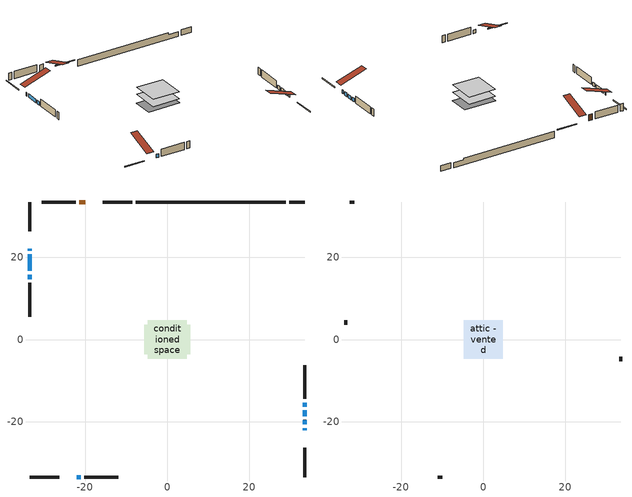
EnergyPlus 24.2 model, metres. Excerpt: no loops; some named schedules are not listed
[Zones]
conditioned space
 floor adiabatic (AdiabaticFloorConstruction): -4.71,-4.71 -4.71,4.71 4.71,4.71 4.71,-4.71 z0.46
 floor foundation (Slab1 construction): -1.43,-1.43 -1.43,1.43 1.43,1.43 1.43,-1.43 z-1.76
 floor foundation (Slab1 construction 1): -5.57,-3.55 -5.57,3.55 5.57,3.55 5.57,-3.55 z-1.75
 wall outside (RimJoist1 construction): -8.58,33.51 -15.74,33.51 / -33.51,-33.51 -26.35,-33.51 / -33.51,33.51 -33.51,26.35 / 33.51,-33.51 33.51,-26.35 z0.46:0.76
 wall outside (AdiabaticWallConstruction 1): -20.02,33.51 -21.4,33.51 z0.46:2.49
 wall outside (AdiabaticWallConstruction): 33.51,-22.07 33.51,-21.6 / -22.07,-33.51 -21.11,-33.51 / -33.51,22.07 -33.51,21.68 / 33.51,-20.67 33.51,-19.62 / 33.51,-18.69 33.51,-17.28 / -33.51,20.75 -33.51,16.72 / -33.51,15.79 -33.51,14.74 / 33.51,-16.35 33.51,-15.4 z0.46:1.68
 wall outside (Wall1 construction): -22.33,33.51 -30.55,33.51 / -20.19,-33.51 -11.96,-33.51 / -33.51,13.81 -33.51,5.58 / 33.51,-14.47 33.51,-6.24 z0.46:2.9
 wall foundation (FoundationWall1 construction): 33.51,33.51 29.75,33.51 z-1.76:0.16
 wall foundation (FoundationWall2 construction): -7.65,33.51,-1.75 -7.65,33.51,0.46 25.18,33.51,0.46 25.18,33.51,-0.18 28.82,33.51,-0.18 28.82,33.51,-1.75
 window (WindowConstruction 4): 33.51,-22.07 33.51,-21.6 z0.46:1.68
 window (WindowConstruction 7): -22.07,-33.51 -21.12,-33.51 z0.46:1.68
 window (WindowConstruction 5): -33.51,22.07 -33.51,21.68 z0.46:1.68
 window (WindowConstruction): 33.51,-20.67 33.51,-19.62 z0.46:1.68
 window (WindowConstruction 1): 33.51,-18.69 33.51,-17.28 z0.46:1.68
 window (WindowConstruction 2): -33.51,20.75 -33.51,16.72 z0.46:1.68
 window (WindowConstruction 3): -33.51,15.79 -33.51,14.74 z0.46:1.68
 window (WindowConstruction 6): 33.51,-16.35 33.51,-15.4 z0.46:1.68
 door (Door): -20.02,33.51 -21.4,33.51 z0.46:2.49
 ceiling adiabatic (AdiabaticFloorConstruction): 4.71,-4.71 4.71,4.71 -4.71,4.71 -4.71,-4.71 z0.46
attic - vented
 floor to conditioned space (Floor1 construction Reversed): -4.71,-4.71 -4.71,4.71 4.71,4.71 4.71,-4.71 z2.9
 wall outside (Wall2 construction): -31.48,33.51 -32.58,33.51 / -11.03,-33.51 -9.93,-33.51 / -33.51,4.66 -33.51,3.55 / 33.51,-5.31 33.51,-4.21 z0.46:2.9
 roof outside (Roof1 construction): -19.09,33.51,2.9 -19.09,24.33,5.96 -16.67,24.33,5.96 -16.67,33.51,2.9; -23,-33.51,2.9 -23,-24.33,5.96 -25.42,-24.33,5.96 -25.42,-33.51,2.9; -33.51,23,2.9 -24.33,23,5.96 -24.33,25.42,5.96 -33.51,25.42,2.9; 33.51,-23,2.9 24.33,-23,5.96 24.33,-25.42,5.96 33.51,-25.42,2.9
[Building]
Building 1: Terrain=Suburbs
[Site:Location]
Ottawa Intl AP_ON: Latitude {deg}=45.32; Longitude {deg}=-75.67; Time Zone {hr}=-5; Elevation {m}=115; Keep Site Location Information=Yes
[Site:GroundTemperature:Shallow]
1.18808, -1.19398, -1.38475, -0.254337, 4.28362, 8.80044, 12.7163, 15.1969, 15.4076, 13.3901, 9.57408, 5.19582
[Site:WaterMainsTemperature]
Calculation Method=Schedule; Temperature Schedule=mains temperature schedule
[Material] Roughness=Rough; Thermal Absorptance=0.9
Name | Thickness {m} | Conductivity {W/m-K} | Density {kg/m3} | Specific Heat {J/kg-K} | Solar Absorptance | Visible Absorptance
asphalt or fiberglass shingles | 0.00635 | 0.162714 | 1121.4 | 1465.45 | 0.4 | 0.4
ceiling loosefill ins | 0.169333 | 0.0480833 | 16.02 | 1046.75 | 0.7 | 0.7
ceiling stud and cavity | 0.1397 | 0.147466 | 65.682 | 1177.47 | 0.7 | 0.7
concrete 4.0 in. | 0.1016 | 1.803125 | 2242.8 | 837.4 | 0.7 | 0.7
concrete 8.0 in. | 0.2032 | 1.803125 | 2242.8 | 837.4 | 0.7 | 0.7
door material | 0.04445 | 0.053851 | 512.64 | 1214.23 | 0.7 | 0.7
floor covering | 0.0127 | 0.0433444 | 54.468 | 1339.84 | 0.6 | 0.6
floor rigid ins; wall rigid ins | 0.512978 | 0.029427 | 32.04 | 1214.23 | 0.7 | 0.7
floor stud and cavity | 0.1397 | 1.75129 | 37.0049 | 1207.88 | 0.7 | 0.7
furniture material conditioned space 1 | 0.1524 | 0.115458 | 640.8 | 1214.23 | 0.6 | 0.6
gypsum board | 0.0127 | 0.160291 | 801 | 837.4 | 0.6 | 0.6
osb sheathing 0.5 in. | 0.0127 | 0.115458 | 512.64 | 1214.23 | 0.7 | 0.7
osb sheathing 0.75 in. | 0.01905 | 0.115458 | 512.64 | 1214.23 | 0.7 | 0.7
osb sheathing 2.0 in. | 0.0508 | 0.115458 | 512.64 | 1214.23 | 0.7 | 0.7
rim joist rigid ins | 0.051816 | 0.029427 | 32.04 | 1214.23 | 0.7 | 0.7
rim joist stud and cavity | 0.0508 | 0.256263 | 125.044 | 1163.47 | 0.6 | 0.6
slab rigid ins | 5.28523e-05 | 0.029427 | 32.04 | 1214.23 | 0.7 | 0.7
wall stud and cavity | 0.1397 | 0.0799781 | 139.0536 | 1170.24 | 0.7 | 0.7
wall stud and cavity 1 | 0.0889 | 6.9971 | 50.32683 | 1063.81 | 0.6 | 0.6
wall stud and cavity 2 | 0.0889 | 0.380278 | 52.3479 | 1209.89 | 0.7 | 0.7
wall stud and cavity 3 | 0.0889 | 0.391764 | 83.0341 | 1211.67 | 0.7 | 0.7
wood siding | 0.0254 | 0.102417 | 544.68 | 1172.36 | 0.4 | 0.4
wood siding 1 | 0.00254 | 0.102417 | 544.68 | 1172.36 | 0.4 | 0.4
wood siding 2; wood siding 3; wood siding 4 | 0.0254 | 0.102417 | 544.68 | 1172.36 | 0.7 | 0.7
[WindowMaterial:SimpleGlazingSystem]
Name | U-Factor {W/m2-K} | Solar Heat Gain Coefficient
WindowMaterial | 7.00211 | 0.7
WindowMaterial 1 | 6.91524 | 0.72
WindowMaterial 2 | 3.29438 | 0.71
WindowMaterial 3 | 2.9395 | 0.4
WindowMaterial 4 | 3.35343 | 0.25
WindowMaterial 5 | 7.49099 | 0.7
[Construction]
AdiabaticFloorConstruction: floor stud and cavity, floor rigid ins, osb sheathing 0.75 in., floor covering
AdiabaticWallConstruction: wood siding 3, wall rigid ins, wall stud and cavity 2, gypsum board
AdiabaticWallConstruction 1: wood siding 4, wall rigid ins, wall stud and cavity 2, gypsum board
Door: door material
Floor1 construction Reversed: gypsum board, ceiling stud and cavity, ceiling loosefill ins
FoundationWall1 construction; FoundationWall2 construction: concrete 8.0 in.
furniture construction conditioned space 1: furniture material conditioned space 1
PartitionWallConstruction: gypsum board, wall stud and cavity 3, gypsum board
RimJoist1 construction: wood siding 2, rim joist rigid ins, osb sheathing 2.0 in., rim joist stud and cavity
Roof1 construction: asphalt or fiberglass shingles
Slab1 construction; Slab1 construction 1: slab rigid ins, concrete 4.0 in.
Wall1 construction: wood siding, osb sheathing 0.5 in., wall stud and cavity, gypsum board
Wall2 construction: wood siding 1, wall stud and cavity 1
WindowConstruction; WindowConstruction 3: WindowMaterial
WindowConstruction 1: WindowMaterial 1
WindowConstruction 2: WindowMaterial 2
WindowConstruction 4: WindowMaterial 3
WindowConstruction 5: WindowMaterial 4
WindowConstruction 6; WindowConstruction 7: WindowMaterial 5
[Zone] Multiplier=1; Part of Total Floor Area=Yes
Name | Volume {m3}
attic - vented | 44.1701
conditioned space | 429.5
[Space]
Name | Zone | Volume {m3}
attic - vented 1 | attic - vented | 44.1701
conditioned space 1 | conditioned space | 429.5
[ZoneInfiltration:EffectiveLeakageArea]
infil attic - vented 1: Zone or Space=attic - vented 1; Schedule=Always On Discrete; Effective Air Leakage Area {cm2}=3742.74; Stack Coefficient=0.00038242; Wind Coefficient=1.32127e-05
[ZoneMixing]
whole house fan mix: Zone or Space=attic - vented; Schedule=Always On Continuous; Design Flow Rate Calculation Method=Flow/Zone; Design Flow Rate {m3/s}=0; Source Zone or Space=conditioned space
[SurfaceProperty:ExposedFoundationPerimeter] Exposed Perimeter Calculation Method=TotalExposedPerimeter
Name | Total Exposed Perimeter {m}
Slab1 | 3.758
Slab1 1 | 36.475
[InternalMass] Zone or ZoneList=conditioned space; Space or SpaceList=conditioned space 1
Name | Construction | Surface Area {m2}
furniture mass conditioned space 1 | furniture construction conditioned space 1 | 70.4489
partition wall mass | PartitionWallConstruction | 176.122
[Lights]
interior lighting: Zone or ZoneList or Space or SpaceList=conditioned space 1; Schedule=interior lighting schedule; Design Level Calculation Method=LightingLevel; Lighting Level {W}=343.2; Return Air Fraction=0; Fraction Radiant=0.6; Fraction Visible=0.2; Fraction Replaceable=1
[People]
occupants: Zone or ZoneList or Space or SpaceList=conditioned space 1; Number of People Schedule=occupants schedule; Number of People Calculation Method=People; Number of People=3; Fraction Radiant=0.314171; Sensible Heat Fraction=0.56303; Activity Level Schedule=occupants activity schedule; Carbon Dioxide Generation Rate {m3/s-W}=0; Enable ASHRAE 55 Comfort Warnings=No; Mean Radiant Temperature Calculation Type=EnclosureAveraged
[ElectricEquipment] Zone or ZoneList or Space or SpaceList=conditioned space 1; Design Level Calculation Method=EquipmentLevel
Name | Schedule | Design Level {W} | Fraction Latent | Fraction Radiant | Fraction Lost
clothes dryer | clothes dryer schedule | 140.772 | 0.015 | 0.081 | 0.85
clothes washer | clothes washer schedule | 32.1985 | 0.03 | 0.162 | 0.7
cooking range | cooking range schedule | 215.147 | 0.08 | 0.432 | 0.2
dishwasher | dishwasher schedule | 66.8632 | 0.3 | 0.18 | 0.4
fridge | fridge schedule | 72.9452 | 0 | 0.6 | 0
mech vent bath fan 0 | mech vent bath fan 0 schedule | 25.1 | 0 | 0 | 1
mech vent house fan | mech vent house fan schedule | 0 | 0 | 0 | 1
mech vent house fan cfis | mech vent house fan cfis schedule | 0 | 0 | 0 | 0
mech vent range fan 0 | mech vent range fan 0 schedule | 57 | 0 | 0 | 1
misc plug loads | misc plug loads schedule | 494.7 | 0.045 | 0.513 | 0.1
whole house fan | Always On Discrete | 0 | 0 | 0 | 1
[OtherEquipment] Zone or ZoneList or Space or SpaceList=conditioned space 1; Design Level Calculation Method=EquipmentLevel
Name | Fuel Type | Schedule | Design Level {W} | Fraction Latent | Fraction Radiant | Fraction Lost
clothes dryer 1 | Electricity | clothes dryer schedule | 0 | 0.015 | 0.081 | 0.85
cooking range 1 | Electricity | cooking range schedule | 0 | 0.08 | 0.432 | 0.2
general water use latent | None | general water use schedule | 62.594 | 1 | 0 | 0
general water use sensible | None | general water use schedule | -61.6891 | 0 | 0.6 | 0
mech vent house fan latent load | None | Always On Discrete | 0 | 1 | 0 | 0
mech vent house fan sensible load | None | Always On Discrete | 0 | 0 | 0 | 0
water heater energy adjustment1 | Electricity | Always On Discrete | 0.01 | 0 | 0 | 1
[ZoneInfiltration:DesignFlowRate] Zone or ZoneList or Space or SpaceList=conditioned space 1; Schedule=Always On Discrete; Design Flow Rate Calculation Method=Flow/Zone; Design Flow Rate {m3/s}=0
infil flow; natural vent flow; whole house fan flow
[AvailabilityManager:Scheduled]
central ac and furnace airloop Availability Manager: Schedule=Always On Discrete
[Foundation:Kiva] Initial Indoor Air Temperature {C}=18; Wall Depth Below Slab {m}=0.2032
Name | Wall Height Above Grade {m}
Foundation Kiva 1 | 0.15999
Foundation Kiva 2 | 0.460004
[Foundation:Kiva:Settings]
Soil Conductivity {W/m-K}=0.849921; Soil Density {kg/m3}=1842.3; Soil Specific Heat {J/kg-K}=418.7; Ground Solar Absorptivity=0.9; Ground Thermal Absorptivity=0.9; Ground Surface Roughness {m}=0.03; Far-Field Width {m}=40; Deep-Ground Boundary Condition=ZeroFlux; Deep-Ground Depth {m}=40; Minimum Cell Dimension {m}=0.2; Maximum Cell Growth Coefficient=3; Simulation Timestep=Timestep
[Exterior:Lights]
exterior lighting: Schedule=exterior lighting schedule; Design Level {W}=75.6
[EnergyManagementSystem:GlobalVariable]
central_ac_and_furnace_airloop_Fan_RTF
infil_program_Qfan
infil_program_Qinf
natural_vent_program_Qnv
natural_vent_program_Qwhf
[EnergyManagementSystem:Sensor]
Name | Output:Variable or Output:Meter Index Key | Output:Variable or Output:Meter
airflow_gain | infil flow | Infiltration Sensible Heat Gain Energy
airflow_gain_1 | natural vent flow | Infiltration Sensible Heat Gain Energy
airflow_gain_2 | whole house fan flow | Infiltration Sensible Heat Gain Energy
airflow_loss | infil flow | Infiltration Sensible Heat Loss Energy
airflow_loss_1 | natural vent flow | Infiltration Sensible Heat Loss Energy
airflow_loss_2 | whole house fan flow | Infiltration Sensible Heat Loss Energy
clg_load_cond |  | Cooling:EnergyTransfer:Zone:CONDITIONED SPACE
clg_sp_s; clg_sp_s_1 | cooling setpoint | Schedule Value
clothes_dryer_exhaust_0_sch_s | clothes dryer exhaust 0 schedule | Schedule Value
cool_season | cooling season schedule | Schedule Value
htg_load_cond |  | Heating:EnergyTransfer:Zone:CONDITIONED SPACE
htg_sp_s; htg_sp_s_1 | heating setpoint | Schedule Value
ig_ee_conv | clothes dryer | Electric Equipment Convective Heating Energy
ig_ee_conv_2 | cooking range | Electric Equipment Convective Heating Energy
ig_ee_conv_4 | fridge | Electric Equipment Convective Heating Energy
ig_ee_conv_5 | misc plug loads | Electric Equipment Convective Heating Energy
ig_ee_conv_6 | whole house fan | Electric Equipment Convective Heating Energy
ig_ee_rad | clothes dryer | Electric Equipment Radiant Heating Energy
ig_ee_rad_2 | cooking range | Electric Equipment Radiant Heating Energy
ig_ee_rad_4 | fridge | Electric Equipment Radiant Heating Energy
ig_ee_rad_5 | misc plug loads | Electric Equipment Radiant Heating Energy
ig_ee_rad_6 | whole house fan | Electric Equipment Radiant Heating Energy
ig_lgt_conv | interior lighting | Lights Convective Heating Energy
ig_lgt_rad | interior lighting | Lights Radiant Heating Energy
ig_lgt_vis | interior lighting | Lights Visible Radiation Heating Energy
ig_oe_conv | clothes dryer 1 | Other Equipment Convective Heating Energy
ig_oe_conv_1 | cooking range 1 | Other Equipment Convective Heating Energy
ig_oe_conv_2 | general water use latent | Other Equipment Convective Heating Energy
ig_oe_conv_3 | general water use sensible | Other Equipment Convective Heating Energy
ig_oe_conv_4 | water heater energy adjustment1 | Other Equipment Convective Heating Energy
ig_oe_rad | clothes dryer 1 | Other Equipment Radiant Heating Energy
ig_oe_rad_1 | cooking range 1 | Other Equipment Radiant Heating Energy
ig_oe_rad_2 | general water use latent | Other Equipment Radiant Heating Energy
ig_oe_rad_3 | general water use sensible | Other Equipment Radiant Heating Energy
ig_oe_rad_4 | water heater energy adjustment1 | Other Equipment Radiant Heating Energy
ig_ppl_conv | occupants | People Convective Heating Energy
ig_ppl_rad | occupants | People Radiant Heating Energy
im_conv | furniture mass conditioned space 1 | Surface Inside Face Convection Heat Gain Energy
im_conv_1 | partition wall mass | Surface Inside Face Convection Heat Gain Energy
im_ig | furniture mass conditioned space 1 | Surface Inside Face Internal Gains Radiation Heat Gain Energy
im_ig_1 | partition wall mass | Surface Inside Face Internal Gains Radiation Heat Gain Energy
im_lgt | furniture mass conditioned space 1 | Surface Inside Face Lights Radiation Heat Gain Energy
im_lgt_1 | partition wall mass | Surface Inside Face Lights Radiation Heat Gain Energy
im_sol | furniture mass conditioned space 1 | Surface Inside Face Solar Radiation Heat Gain Energy
im_sol_1 | partition wall mass | Surface Inside Face Solar Radiation Heat Gain Energy
im_surf | furniture mass conditioned space 1 | Surface Inside Face Net Surface Thermal Radiation Heat Gain Energy
im_surf_1 | partition wall mass | Surface Inside Face Net Surface Thermal Radiation Heat Gain Energy
mech_vent_bath_fan_0_sch_s | mech vent bath fan 0 schedule | Schedule Value
mech_vent_range_fan_0_sch_s | mech vent range fan 0 schedule | Schedule Value
mv_conv | mech vent bath fan 0 | Electric Equipment Convective Heating Energy
mv_conv_1 | mech vent house fan | Electric Equipment Convective Heating Energy
mv_conv_2 | mech vent house fan cfis | Electric Equipment Convective Heating Energy
mv_conv_3 | mech vent range fan 0 | Electric Equipment Convective Heating Energy
mv_conv_4 | mech vent house fan latent load | Other Equipment Convective Heating Energy
mv_conv_5 | mech vent house fan sensible load | Other Equipment Convective Heating Energy
mv_rad | mech vent bath fan 0 | Electric Equipment Radiant Heating Energy
mv_rad_1 | mech vent house fan | Electric Equipment Radiant Heating Energy
mv_rad_2 | mech vent house fan cfis | Electric Equipment Radiant Heating Energy
mv_rad_3 | mech vent range fan 0 | Electric Equipment Radiant Heating Energy
mv_rad_4 | mech vent house fan latent load | Other Equipment Radiant Heating Energy
mv_rad_5 | mech vent house fan sensible load | Other Equipment Radiant Heating Energy
natural_vent_s | natural vent schedule | Schedule Value
out_pb_s |  | Site Outdoor Air Barometric Pressure
out_wt_s |  | Site Outdoor Air Humidity Ratio
site_vw_s |  | Site Wind Speed
ss_back_out | Window1 | Surface Window Shortwave from Zone Back Out Window Heat Transfer Rate
ss_back_out_1 | Window10 | Surface Window Shortwave from Zone Back Out Window Heat Transfer Rate
ss_back_out_2 | Window2 | Surface Window Shortwave from Zone Back Out Window Heat Transfer Rate
ss_back_out_3 | Window4 | Surface Window Shortwave from Zone Back Out Window Heat Transfer Rate
ss_back_out_4 | Window5 | Surface Window Shortwave from Zone Back Out Window Heat Transfer Rate
ss_back_out_5 | Window6 | Surface Window Shortwave from Zone Back Out Window Heat Transfer Rate
ss_back_out_6 | Window7 | Surface Window Shortwave from Zone Back Out Window Heat Transfer Rate
ss_back_out_7 | Window8 | Surface Window Shortwave from Zone Back Out Window Heat Transfer Rate
ss_conv | Door1 | Surface Inside Face Convection Heat Gain Energy
ss_conv_1 | Window1 | Surface Inside Face Convection Heat Gain Energy
ss_conv_2 | Window10 | Surface Inside Face Convection Heat Gain Energy
ss_conv_3 | Window2 | Surface Inside Face Convection Heat Gain Energy
ss_conv_4 | Window4 | Surface Inside Face Convection Heat Gain Energy
ss_conv_5 | Window5 | Surface Inside Face Convection Heat Gain Energy
ss_conv_6 | Window6 | Surface Inside Face Convection Heat Gain Energy
ss_conv_7 | Window7 | Surface Inside Face Convection Heat Gain Energy
ss_conv_8 | Window8 | Surface Inside Face Convection Heat Gain Energy
ss_ig | Door1 | Surface Inside Face Internal Gains Radiation Heat Gain Energy
ss_ig_1 | Window1 | Surface Inside Face Internal Gains Radiation Heat Gain Energy
ss_ig_2 | Window10 | Surface Inside Face Internal Gains Radiation Heat Gain Energy
ss_ig_3 | Window2 | Surface Inside Face Internal Gains Radiation Heat Gain Energy
ss_ig_4 | Window4 | Surface Inside Face Internal Gains Radiation Heat Gain Energy
ss_ig_5 | Window5 | Surface Inside Face Internal Gains Radiation Heat Gain Energy
ss_ig_6 | Window6 | Surface Inside Face Internal Gains Radiation Heat Gain Energy
ss_ig_7 | Window7 | Surface Inside Face Internal Gains Radiation Heat Gain Energy
ss_ig_8 | Window8 | Surface Inside Face Internal Gains Radiation Heat Gain Energy
ss_lgt | Door1 | Surface Inside Face Lights Radiation Heat Gain Energy
ss_sol | Door1 | Surface Inside Face Solar Radiation Heat Gain Energy
ss_surf | Door1 | Surface Inside Face Net Surface Thermal Radiation Heat Gain Energy
ss_surf_1 | Window1 | Surface Inside Face Net Surface Thermal Radiation Heat Gain Energy
ss_surf_2 | Window10 | Surface Inside Face Net Surface Thermal Radiation Heat Gain Energy
ss_surf_3 | Window2 | Surface Inside Face Net Surface Thermal Radiation Heat Gain Energy
ss_surf_4 | Window4 | Surface Inside Face Net Surface Thermal Radiation Heat Gain Energy
ss_surf_5 | Window5 | Surface Inside Face Net Surface Thermal Radiation Heat Gain Energy
ss_surf_6 | Window6 | Surface Inside Face Net Surface Thermal Radiation Heat Gain Energy
ss_surf_7 | Window7 | Surface Inside Face Net Surface Thermal Radiation Heat Gain Energy
ss_surf_8 | Window8 | Surface Inside Face Net Surface Thermal Radiation Heat Gain Energy
ss_trans_in | Window1 | Surface Window Transmitted Solar Radiation Rate
ss_trans_in_1 | Window10 | Surface Window Transmitted Solar Radiation Rate
ss_trans_in_2 | Window2 | Surface Window Transmitted Solar Radiation Rate
ss_trans_in_3 | Window4 | Surface Window Transmitted Solar Radiation Rate
ss_trans_in_4 | Window5 | Surface Window Transmitted Solar Radiation Rate
ss_trans_in_5 | Window6 | Surface Window Transmitted Solar Radiation Rate
ss_trans_in_6 | Window7 | Surface Window Transmitted Solar Radiation Rate
ss_trans_in_7 | Window8 | Surface Window Transmitted Solar Radiation Rate
ss_trans_out | Window1 | Surface Inside Face Initial Transmitted Diffuse Transmitted Out Window Solar Radiation Rate
ss_trans_out_1 | Window10 | Surface Inside Face Initial Transmitted Diffuse Transmitted Out Window Solar Radiation Rate
ss_trans_out_2 | Window2 | Surface Inside Face Initial Transmitted Diffuse Transmitted Out Window Solar Radiation Rate
ss_trans_out_3 | Window4 | Surface Inside Face Initial Transmitted Diffuse Transmitted Out Window Solar Radiation Rate
ss_trans_out_4 | Window5 | Surface Inside Face Initial Transmitted Diffuse Transmitted Out Window Solar Radiation Rate
ss_trans_out_5 | Window6 | Surface Inside Face Initial Transmitted Diffuse Transmitted Out Window Solar Radiation Rate
ss_trans_out_6 | Window7 | Surface Inside Face Initial Transmitted Diffuse Transmitted Out Window Solar Radiation Rate
ss_trans_out_7 | Window8 | Surface Inside Face Initial Transmitted Diffuse Transmitted Out Window Solar Radiation Rate
s_conv | Floor1 | Surface Inside Face Convection Heat Gain Energy
s_conv_1 | FoundationWall1 | Surface Inside Face Convection Heat Gain Energy
s_conv_10 | Slab1 1 | Surface Inside Face Convection Heat Gain Energy
s_conv_11 | Wall1:0 | Surface Inside Face Convection Heat Gain Energy
s_conv_12 | Wall1:180 | Surface Inside Face Convection Heat Gain Energy
s_conv_13 | Wall1:270 | Surface Inside Face Convection Heat Gain Energy
s_conv_14 | Wall1:90 | Surface Inside Face Convection Heat Gain Energy
s_conv_2 | FoundationWall2 | Surface Inside Face Convection Heat Gain Energy
s_conv_3 | inferred conditioned ceiling | Surface Inside Face Convection Heat Gain Energy
s_conv_4 | inferred conditioned floor | Surface Inside Face Convection Heat Gain Energy
s_conv_5 | RimJoist1:0 | Surface Inside Face Convection Heat Gain Energy
s_conv_6 | RimJoist1:180 | Surface Inside Face Convection Heat Gain Energy
s_conv_7 | RimJoist1:270 | Surface Inside Face Convection Heat Gain Energy
s_conv_8 | RimJoist1:90 | Surface Inside Face Convection Heat Gain Energy
s_conv_9 | Slab1 | Surface Inside Face Convection Heat Gain Energy
s_ig | Floor1 | Surface Inside Face Internal Gains Radiation Heat Gain Energy
s_ig_1 | FoundationWall1 | Surface Inside Face Internal Gains Radiation Heat Gain Energy
s_ig_10 | Slab1 1 | Surface Inside Face Internal Gains Radiation Heat Gain Energy
s_ig_11 | Wall1:0 | Surface Inside Face Internal Gains Radiation Heat Gain Energy
s_ig_12 | Wall1:180 | Surface Inside Face Internal Gains Radiation Heat Gain Energy
s_ig_13 | Wall1:270 | Surface Inside Face Internal Gains Radiation Heat Gain Energy
s_ig_14 | Wall1:90 | Surface Inside Face Internal Gains Radiation Heat Gain Energy
s_ig_2 | FoundationWall2 | Surface Inside Face Internal Gains Radiation Heat Gain Energy
s_ig_3 | inferred conditioned ceiling | Surface Inside Face Internal Gains Radiation Heat Gain Energy
s_ig_4 | inferred conditioned floor | Surface Inside Face Internal Gains Radiation Heat Gain Energy
s_ig_5 | RimJoist1:0 | Surface Inside Face Internal Gains Radiation Heat Gain Energy
s_ig_6 | RimJoist1:180 | Surface Inside Face Internal Gains Radiation Heat Gain Energy
s_ig_7 | RimJoist1:270 | Surface Inside Face Internal Gains Radiation Heat Gain Energy
s_ig_8 | RimJoist1:90 | Surface Inside Face Internal Gains Radiation Heat Gain Energy
s_ig_9 | Slab1 | Surface Inside Face Internal Gains Radiation Heat Gain Energy
s_lgt | Floor1 | Surface Inside Face Lights Radiation Heat Gain Energy
s_lgt_1 | FoundationWall1 | Surface Inside Face Lights Radiation Heat Gain Energy
s_lgt_10 | Slab1 1 | Surface Inside Face Lights Radiation Heat Gain Energy
s_lgt_11 | Wall1:0 | Surface Inside Face Lights Radiation Heat Gain Energy
s_lgt_12 | Wall1:180 | Surface Inside Face Lights Radiation Heat Gain Energy
s_lgt_13 | Wall1:270 | Surface Inside Face Lights Radiation Heat Gain Energy
s_lgt_14 | Wall1:90 | Surface Inside Face Lights Radiation Heat Gain Energy
s_lgt_2 | FoundationWall2 | Surface Inside Face Lights Radiation Heat Gain Energy
s_lgt_3 | inferred conditioned ceiling | Surface Inside Face Lights Radiation Heat Gain Energy
s_lgt_4 | inferred conditioned floor | Surface Inside Face Lights Radiation Heat Gain Energy
s_lgt_5 | RimJoist1:0 | Surface Inside Face Lights Radiation Heat Gain Energy
s_lgt_6 | RimJoist1:180 | Surface Inside Face Lights Radiation Heat Gain Energy
s_lgt_7 | RimJoist1:270 | Surface Inside Face Lights Radiation Heat Gain Energy
s_lgt_8 | RimJoist1:90 | Surface Inside Face Lights Radiation Heat Gain Energy
s_lgt_9 | Slab1 | Surface Inside Face Lights Radiation Heat Gain Energy
s_sol | Floor1 | Surface Inside Face Solar Radiation Heat Gain Energy
s_sol_1 | FoundationWall1 | Surface Inside Face Solar Radiation Heat Gain Energy
s_sol_10 | Slab1 1 | Surface Inside Face Solar Radiation Heat Gain Energy
s_sol_11 | Wall1:0 | Surface Inside Face Solar Radiation Heat Gain Energy
s_sol_12 | Wall1:180 | Surface Inside Face Solar Radiation Heat Gain Energy
s_sol_13 | Wall1:270 | Surface Inside Face Solar Radiation Heat Gain Energy
s_sol_14 | Wall1:90 | Surface Inside Face Solar Radiation Heat Gain Energy
s_sol_2 | FoundationWall2 | Surface Inside Face Solar Radiation Heat Gain Energy
s_sol_3 | inferred conditioned ceiling | Surface Inside Face Solar Radiation Heat Gain Energy
s_sol_4 | inferred conditioned floor | Surface Inside Face Solar Radiation Heat Gain Energy
s_sol_5 | RimJoist1:0 | Surface Inside Face Solar Radiation Heat Gain Energy
s_sol_6 | RimJoist1:180 | Surface Inside Face Solar Radiation Heat Gain Energy
s_sol_7 | RimJoist1:270 | Surface Inside Face Solar Radiation Heat Gain Energy
s_sol_8 | RimJoist1:90 | Surface Inside Face Solar Radiation Heat Gain Energy
s_sol_9 | Slab1 | Surface Inside Face Solar Radiation Heat Gain Energy
s_surf | Floor1 | Surface Inside Face Net Surface Thermal Radiation Heat Gain Energy
s_surf_1 | FoundationWall1 | Surface Inside Face Net Surface Thermal Radiation Heat Gain Energy
s_surf_10 | Slab1 1 | Surface Inside Face Net Surface Thermal Radiation Heat Gain Energy
s_surf_11 | Wall1:0 | Surface Inside Face Net Surface Thermal Radiation Heat Gain Energy
s_surf_12 | Wall1:180 | Surface Inside Face Net Surface Thermal Radiation Heat Gain Energy
s_surf_13 | Wall1:270 | Surface Inside Face Net Surface Thermal Radiation Heat Gain Energy
